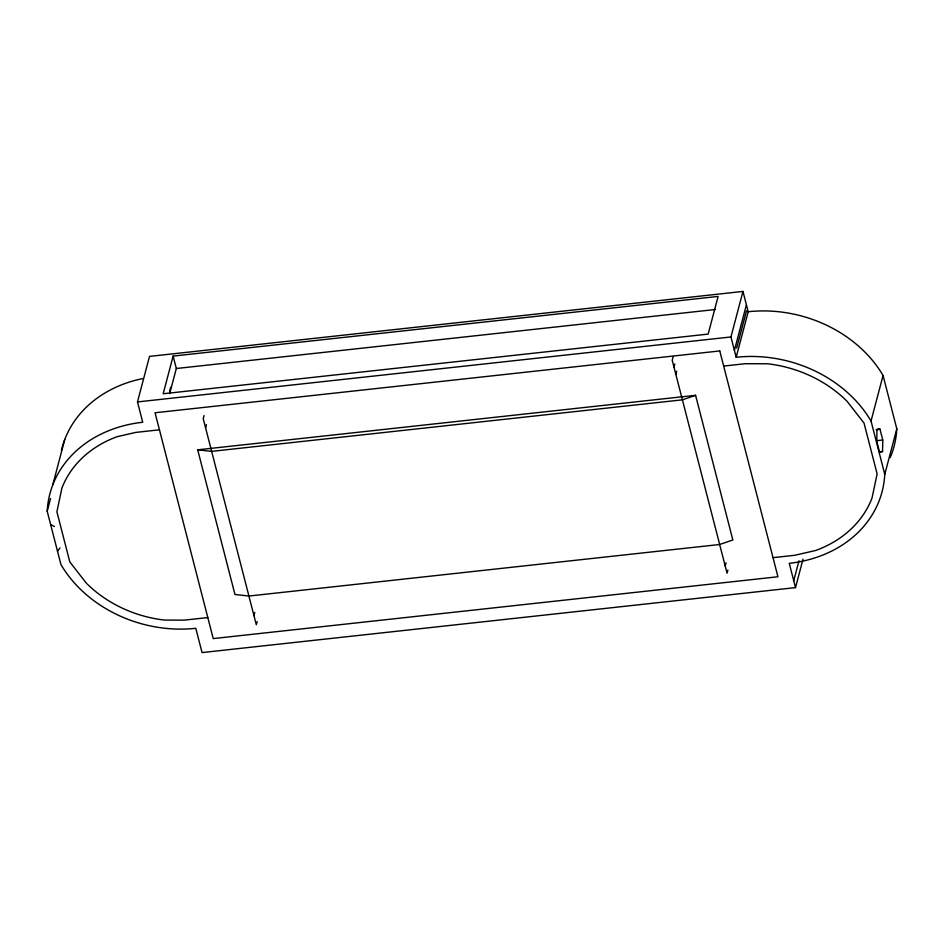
<?xml version="1.0" encoding="UTF-8"?>
<svg xmlns="http://www.w3.org/2000/svg" width="944" height="944" viewBox="0 0 944 944"><rect width="100%" height="100%" fill="white"/><g stroke="black" fill="none" stroke-linecap="round" stroke-linejoin="round"><path stroke-width="1.42" d="M876.091 429.662L879.973 429.107L876.964 429.768L876.752 441.308L879.548 452.188L882.557 451.515L882.77 439.987L879.973 429.107L877.047 429.426M52.711 485.074L64.747 439.538M803.025 559.143L795.509 587.605L202.051 652.575L195.797 628.291A123.44 102.33 14.8 0 1 60.935 564.547L47.2 511.223L50.551 498.55M47.2 511.223A123.44 102.33 14.8 0 1 142.721 422.251L137.482 401.932L149.518 356.395L742.975 291.425L748.203 311.744L736.178 357.28A123.44 102.33 14.8 0 1 871.029 421.024L884.764 474.348A123.44 102.33 14.8 0 1 789.243 563.32L795.509 587.605M173.13 356.1L163.182 393.754L708.165 334.093L718.113 296.428L173.13 356.1L176.327 368.514L169.696 393.613M169.601 391.406L170.722 387.134M204.069 415.537L203.231 418.711L256.308 624.739L257.146 621.577M205.591 427.856L206.429 424.682M253.948 615.594L254.786 612.432M673.048 357.092L672.211 360.266L727.057 573.197L727.895 570.034M673.992 367.169L674.83 363.995M675.845 374.379L676.683 371.216M736.178 357.28L730.939 336.961L742.975 291.425M734.397 350.377L746.421 304.841M736.674 348.088L746.527 310.8M725.204 565.987L726.042 562.813M793.727 580.702L798.99 560.783M871.029 421.024L883.065 375.488A123.44 102.33 14.8 0 0 748.203 311.744M884.764 474.348L896.8 428.812L883.065 375.488M57.501 551.213L60.003 547.933M695.586 395.312L682.406 399.831L211.645 451.374L197.697 449.828L234.962 594.484L248.909 596.042L719.67 544.499L732.851 539.98L695.586 395.312L197.697 449.828M176.327 368.514L715.446 309.49M137.482 401.932L730.939 336.961M723.659 366.071L745.359 363.7L767.614 363.782A115.793 95.993 14.8 0 1 847.146 401.377L864.031 423.089L877.118 473.888L872.032 498.007A115.793 95.993 14.8 0 1 815.71 550.47L794.718 555.296L773.018 557.668M159.453 429.815L135.794 432.411L117.198 436.683A113.74 94.294 14.8 0 0 61.867 488.213L56.9 511.79L69.809 561.928L86.317 583.144A113.74 94.294 14.8 0 0 164.445 620.066L184.163 620.149L207.81 617.565M876.917 440.624L882.77 439.987M879.631 451.846L882.557 451.515M50.634 524.557L54.492 526.528M61.419 450.3A123.44 102.33 14.8 0 1 143.028 378.532M896.8 428.812A123.44 102.33 14.8 0 1 890.239 457.569M719.765 350.944L155.052 412.764L213.226 638.592L777.939 576.76L719.765 350.944"/></g></svg>
